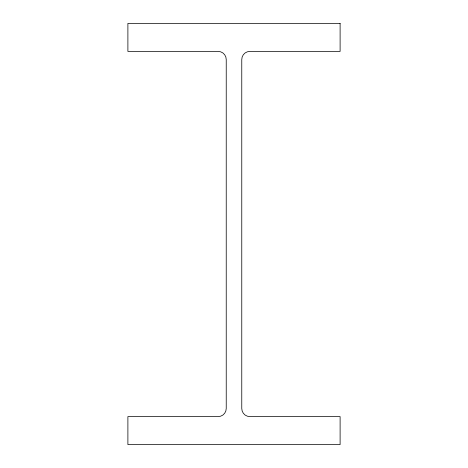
<?xml version="1.0" encoding="UTF-8"?>
<svg xmlns="http://www.w3.org/2000/svg" width="468" height="468" viewBox="0 0 468 468"><rect width="100%" height="100%" fill="white"/><g stroke="black" fill="none" stroke-linecap="round" stroke-linejoin="round"><path stroke-width="0.7" d="M340.107 23.4L127.893 23.4L127.893 51.404L218.135 51.404A8.096 8.096 0 0 1 226.231 59.5L226.231 408.5A8.096 8.096 0 0 1 218.135 416.596L127.893 416.596L127.893 444.6L340.107 444.6L340.107 416.596L249.865 416.596A8.096 8.096 0 0 1 241.769 408.5L241.769 59.5A8.096 8.096 0 0 1 249.865 51.404L340.107 51.404L340.107 23.4"/></g></svg>
